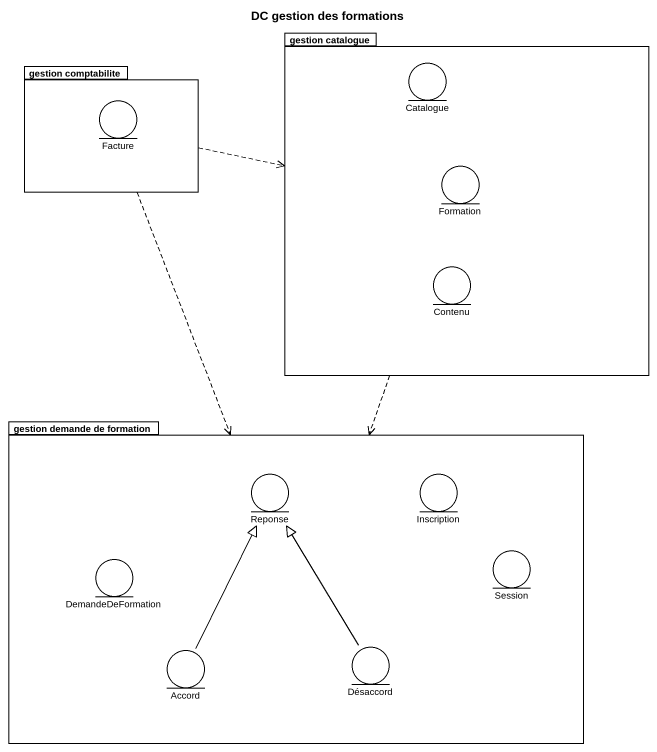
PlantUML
@startuml
title DC gestion des formations
package "gestion catalogue" as gestion_catalogue {
  entity Catalogue
  entity Formation
  entity Contenu
}
package "gestion comptabilite" as gestion_comptabilite {
  entity Facture
}
package "gestion demande de formation" as gestion_demande_de_formation {
  entity Reponse
  entity Inscription
  entity Session
  entity DemandeDeFormation
  entity Accord
  entity Désaccord
}
gestion_catalogue ..> gestion_demande_de_formation
gestion_comptabilite .right.> gestion_catalogue
gestion_comptabilite ..> gestion_demande_de_formation
Accord -up-|> Reponse
Désaccord -up-|> Reponse
@enduml
